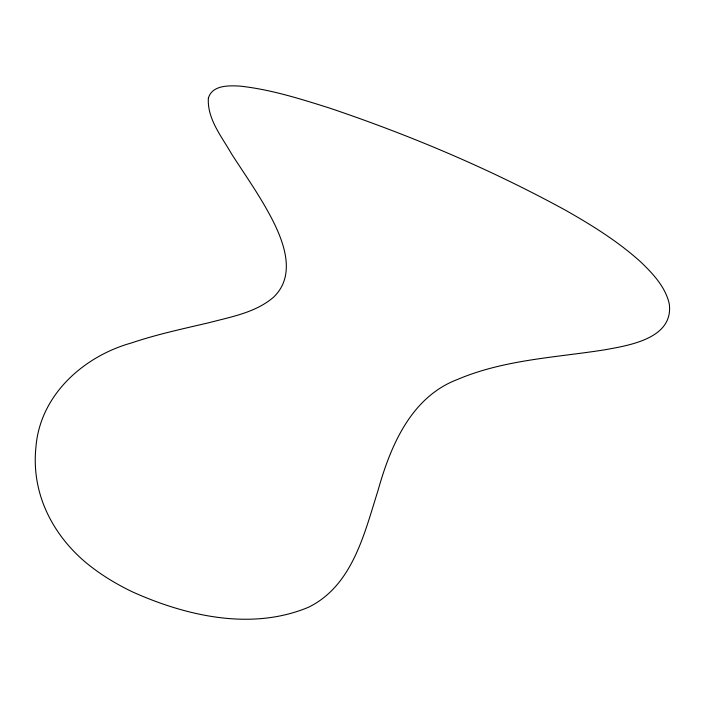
<?xml version="1.0" encoding="UTF-8"?>
<svg xmlns="http://www.w3.org/2000/svg" width="705" height="705" viewBox="0 0 705 705"><rect width="100%" height="100%" fill="white"/><g stroke="black" fill="none" stroke-linecap="round" stroke-linejoin="round"><path stroke-width="1.06" d="M208.354 98.233C207.155 119.119 221.784 136.673 231.566 153.91C243.842 172.989 256.92 191.584 267.926 211.447C281.771 236.378 298.365 273.469 273.575 297.184C255.651 312.597 231.443 316.765 209.262 322.634C183.141 328.777 156.818 334.355 131.368 342.982C83.287 356.404 39.859 395.364 35.92 447.367A364.009 210.16 0 0 0 37.788 484.908C44.477 517.382 64.402 546.023 90.399 566.177A253.58 146.402 0 0 0 133.219 592.226C187.16 616.302 252.002 630.878 308.57 607.225C352.623 585.538 364.353 533.482 377.959 490.698C390.42 446.177 410.909 397.1 457.545 379.44C503.987 359.691 555.082 357.611 604.326 349.883C629.098 345.371 673.557 338.673 669.309 304.119C665.582 287.102 653.112 273.892 640.977 262.172C618.329 241.63 592.218 225.406 565.727 210.354C490.46 169.147 411.094 135.598 329.834 108.165C300.462 98.894 270.808 89.465 240.061 86.116C228.993 85.499 212.117 84.908 208.354 98.233"/></g></svg>
